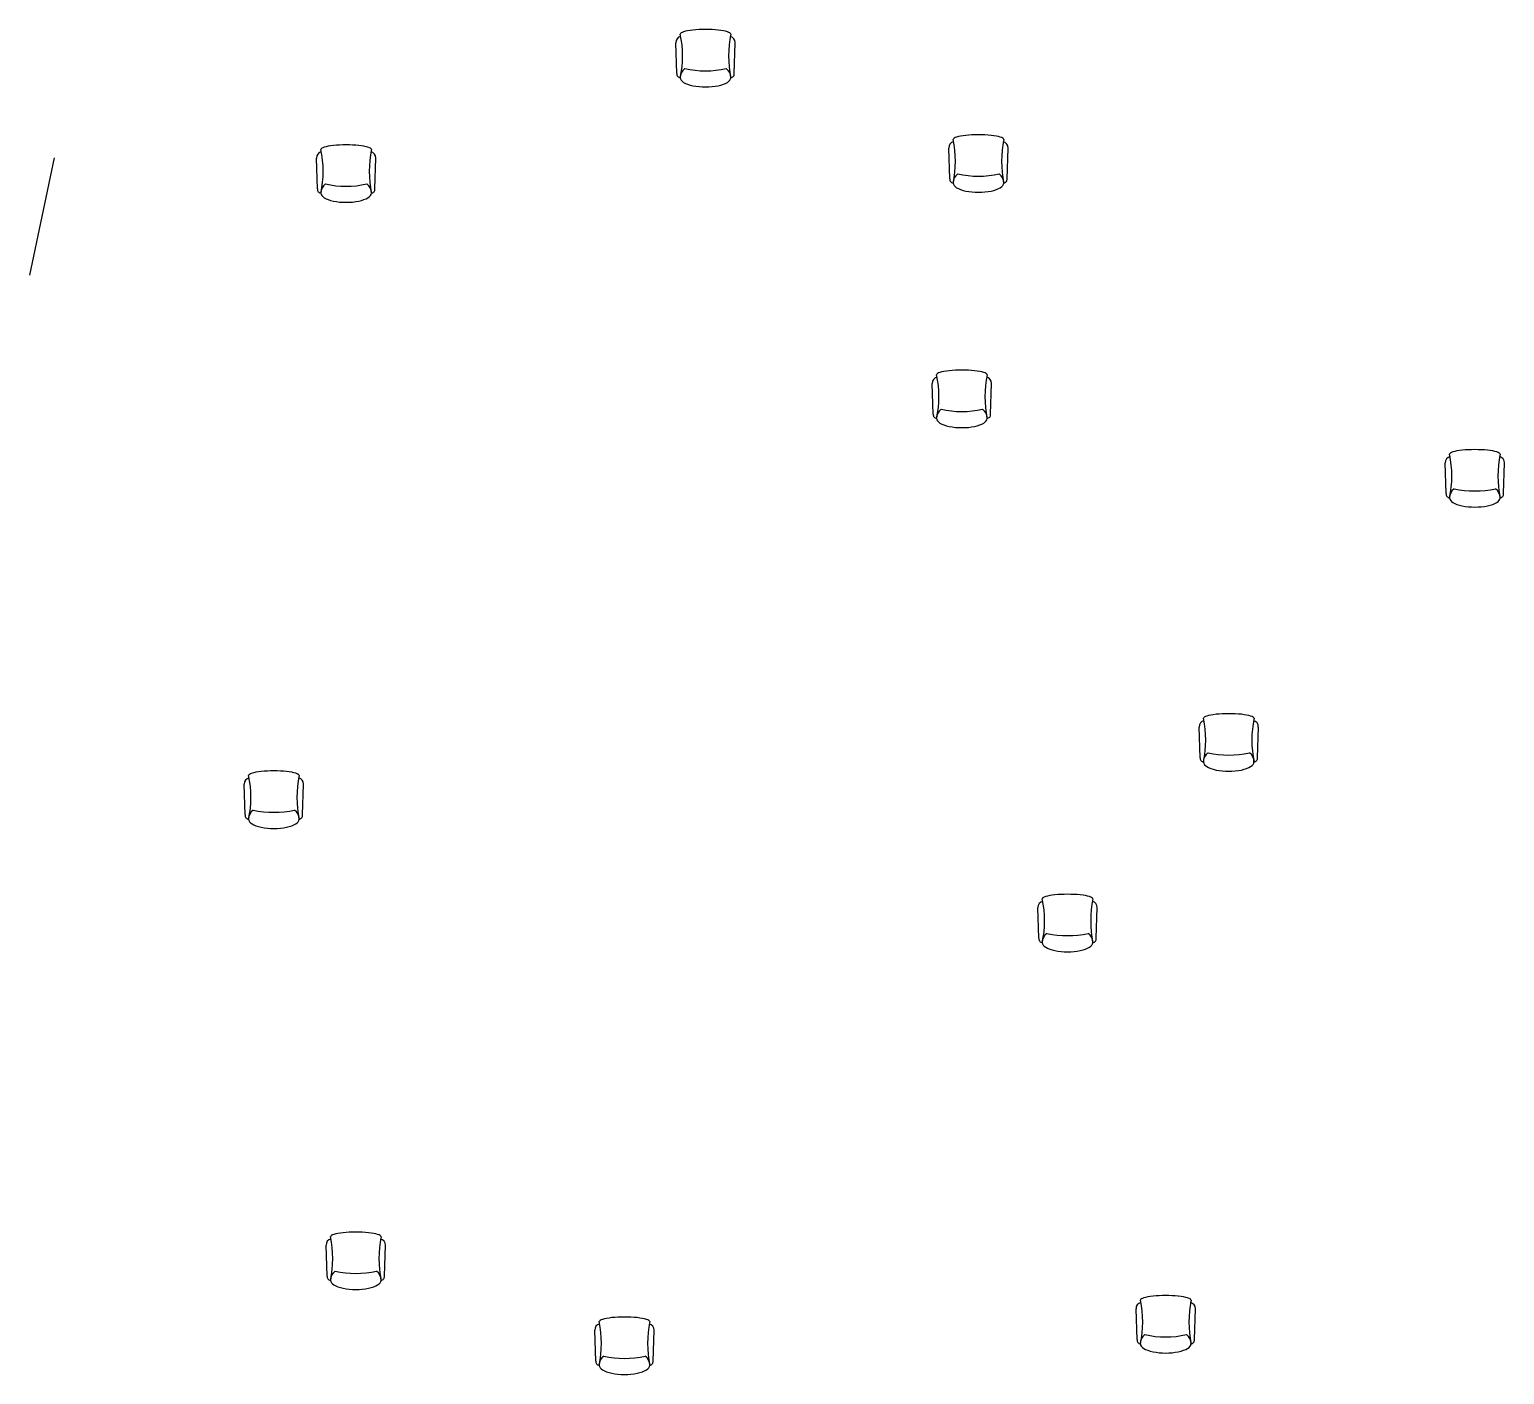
# Model space of a CAD drawing. Extents: x 406208 to 407836, y 154307 to 155792.
import ezdxf

# ---------------------------------------------------------------- set-up
doc = ezdxf.new("R2010")
doc.units = 0
doc.layers.add('Default', color=7, linetype='Continuous')
doc.layers.add('mymons', color=7, linetype='Continuous')

msp = doc.modelspace()

# ---------------------------------------------------------------- linework, layer by layer
at = {"layer": 'Default'}
msp.add_line((406235, 155650.3), (406207.9, 155520.9), dxfattribs=at)
at = {"layer": 'mymons'}
for p, q in [((406922.5, 155743.6), (406921.5, 155777.6)), ((406985.8, 155743.6), (406986.9, 155777.6)), ((407223.8, 155627.3), (407222.7, 155661.3)), ((407287.1, 155627.3), (407288.2, 155661.3)), ((406525.8, 155616.2), (406524.7, 155650.2)), ((406589.1, 155616.2), (406590.2, 155650.2)), ((407205.6, 155367.4), (407204.5, 155401.4)), ((407268.9, 155367.4), (407269.9, 155401.4)), ((407771.9, 155279.7), (407770.8, 155313.7)), ((407835.2, 155279.7), (407836.2, 155313.7)), ((407500.1, 154988.1), (407499.1, 155022)), ((407563.5, 154988.1), (407564.5, 155022)), ((406446, 154924.9), (406445, 154958.9)), ((406509.4, 154924.9), (406510.4, 154958.9)), ((407322.3, 154788.7), (407321.2, 154822.6)), ((407385.6, 154788.7), (407386.6, 154822.6)), ((406536.4, 154415.7), (406535.4, 154449.7)), ((406599.7, 154415.7), (406600.8, 154449.7)), ((407430.6, 154345.6), (407429.5, 154379.6)), ((407493.9, 154345.6), (407495, 154379.6)), ((406833, 154321.9), (406831.9, 154355.9)), ((406896.3, 154321.9), (406897.4, 154355.9))]:
    msp.add_line(p, q, dxfattribs=at)
for centre, radius, start, end in [((406928, 155778), 6.6, 100.9071, 183.5649), ((406815.8, 155763), 113.1, 347.6806, 12.3194), ((407101.2, 155763), 121.5, 168.5464, 191.4536), ((406980.3, 155778), 6.6, 356.4351, 79.0929), ((406926.7, 155743.1), 4.24, 172.7772, 263.3514), ((406938.8, 155738.9), 12.6, 126.5312, 180.3416), ((406954.2, 155850.6), 104.1, 257.3196, 282.6804), ((406970.4, 155739.3), 11.7, 357.5755, 55.556), ((406981.6, 155743.1), 4.24, 276.6486, 7.2228), ((407117, 155646.7), 113.1, 347.6806, 12.3194), ((407402.5, 155646.7), 121.5, 168.5464, 191.4536), ((406531.3, 155650.6), 6.6, 100.9071, 183.5649), ((406419, 155635.6), 113.1, 347.6806, 12.3194), ((406704.5, 155635.6), 121.5, 168.5464, 191.4536), ((406583.6, 155650.6), 6.6, 356.4351, 79.0929), ((407229.3, 155661.7), 6.6, 100.9071, 183.5649), ((407281.6, 155661.7), 6.6, 356.4351, 79.0929), ((406542.1, 155611.6), 12.6, 126.5312, 180.3416), ((406557.4, 155723.2), 104.1, 257.3196, 282.6804), ((406573.7, 155612), 11.7, 357.5755, 55.556), ((407228, 155626.8), 4.24, 172.7772, 263.3514), ((407240.1, 155622.6), 12.6, 126.5312, 180.3416), ((407255.5, 155734.3), 104.1, 257.3196, 282.6804), ((407271.7, 155623.1), 11.7, 357.5755, 55.556), ((407282.9, 155626.8), 4.24, 276.6486, 7.2228), ((406530, 155615.7), 4.24, 172.7772, 263.3514), ((406584.9, 155615.7), 4.24, 276.6486, 7.2228), ((407098.8, 155386.8), 113.1, 347.6806, 12.3194), ((407384.2, 155386.8), 121.5, 168.5464, 191.4536), ((407211.1, 155401.8), 6.6, 100.9071, 183.5649), ((407263.4, 155401.8), 6.6, 356.4351, 79.0929), ((407209.8, 155366.9), 4.24, 172.7772, 263.3514), ((407221.8, 155362.8), 12.6, 126.5312, 180.3416), ((407237.2, 155474.5), 104.1, 257.3196, 282.6804), ((407253.4, 155363.2), 11.7, 357.5755, 55.556), ((407264.7, 155366.9), 4.24, 276.6486, 7.2228), ((407777.4, 155314.1), 6.6, 100.9071, 183.5649), ((407665.1, 155299.1), 113.1, 347.6806, 12.3194), ((407950.5, 155299.1), 121.5, 168.5464, 191.4536), ((407829.6, 155314.1), 6.6, 356.4351, 79.0929), ((407776.1, 155279.2), 4.24, 172.7772, 263.3514), ((407788.1, 155275), 12.6, 126.5312, 180.3416), ((407803.5, 155386.7), 104.1, 257.3196, 282.6804), ((407819.7, 155275.4), 11.7, 357.5755, 55.556), ((407831, 155279.2), 4.24, 276.6486, 7.2228), ((407505.7, 155022.4), 6.6, 100.9071, 183.5649), ((407393.4, 155007.5), 113.1, 347.6806, 12.3194), ((407678.8, 155007.5), 121.5, 168.5464, 191.4536), ((407557.9, 155022.4), 6.6, 356.4351, 79.0929), ((407504.4, 154987.5), 4.24, 172.7772, 263.3514), ((407516.4, 154983.4), 12.6, 126.5312, 180.3416), ((407531.8, 155095.1), 104.1, 257.3196, 282.6804), ((407548, 154983.8), 11.7, 357.5755, 55.556), ((407559.3, 154987.5), 4.24, 276.6486, 7.2228), ((406451.6, 154959.3), 6.6, 100.9071, 183.5649), ((406339.3, 154944.3), 113.1, 347.6806, 12.3194), ((406624.7, 154944.3), 121.5, 168.5464, 191.4536), ((406503.8, 154959.3), 6.6, 356.4351, 79.0929), ((406450.2, 154924.4), 4.24, 172.7772, 263.3514), ((406462.3, 154920.2), 12.6, 126.5312, 180.3416), ((406477.7, 155031.9), 104.1, 257.3196, 282.6804), ((406493.9, 154920.6), 11.7, 357.5755, 55.556), ((406505.1, 154924.4), 4.24, 276.6486, 7.2228), ((407327.8, 154823), 6.6, 100.9071, 183.5649), ((407215.5, 154808.1), 113.1, 347.6806, 12.3194), ((407500.9, 154808.1), 121.5, 168.5464, 191.4536), ((407380, 154823), 6.6, 356.4351, 79.0929), ((407338.5, 154784), 12.6, 126.5312, 180.3416), ((407353.9, 154895.7), 104.1, 257.3196, 282.6804), ((407370.1, 154784.4), 11.7, 357.5755, 55.556), ((407326.5, 154788.1), 4.24, 172.7772, 263.3514), ((407381.4, 154788.1), 4.24, 276.6486, 7.2228), ((406541.9, 154450.1), 6.6, 100.9071, 183.5649), ((406429.6, 154435.1), 113.1, 347.6806, 12.3194), ((406715.1, 154435.1), 121.5, 168.5464, 191.4536), ((406594.2, 154450.1), 6.6, 356.4351, 79.0929), ((406552.7, 154411), 12.6, 126.5312, 180.3416), ((406568.1, 154522.7), 104.1, 257.3196, 282.6804), ((406584.3, 154411.5), 11.7, 357.5755, 55.556), ((406540.6, 154415.2), 4.24, 172.7772, 263.3514), ((406595.5, 154415.2), 4.24, 276.6486, 7.2228), ((407436.1, 154380), 6.6, 100.9071, 183.5649), ((407323.8, 154365), 113.1, 347.6806, 12.3194), ((407609.3, 154365), 121.5, 168.5464, 191.4536), ((407488.4, 154380), 6.6, 356.4351, 79.0929), ((406838.5, 154356.3), 6.6, 100.9071, 183.5649), ((406726.2, 154341.3), 113.1, 347.6806, 12.3194), ((407011.7, 154341.3), 121.5, 168.5464, 191.4536), ((406890.8, 154356.3), 6.6, 356.4351, 79.0929), ((407446.8, 154341), 12.6, 126.5312, 180.3416), ((407462.2, 154452.6), 104.1, 257.3196, 282.6804), ((407478.5, 154341.4), 11.7, 357.5755, 55.556), ((407434.8, 154345.1), 4.24, 172.7772, 263.3514), ((407489.7, 154345.1), 4.24, 276.6486, 7.2228), ((406837.2, 154321.4), 4.24, 172.7772, 263.3514), ((406849.3, 154317.3), 12.6, 126.5312, 180.3416), ((406864.7, 154428.9), 104.1, 257.3196, 282.6804), ((406880.9, 154317.7), 11.7, 357.5755, 55.556), ((406892.1, 154321.4), 4.24, 276.6486, 7.2228)]:
    msp.add_arc(centre, radius, start, end, dxfattribs=at)
for centre, major_axis, ratio in [((406954.2, 155787.1), (27.9, 0), 0.181818), ((406954.2, 155738.9), (-27.9, 0), 0.363636), ((407255.5, 155670.8), (27.9, 0), 0.181818), ((406557.4, 155659.7), (27.9, 0), 0.181818), ((407255.5, 155622.6), (-27.9, 0), 0.363636), ((406557.4, 155611.5), (-27.9, 0), 0.363636), ((407237.2, 155411), (27.9, 0), 0.181818), ((407237.2, 155362.7), (-27.9, 0), 0.363636), ((407803.5, 155323.2), (27.9, 0), 0.181818), ((407803.5, 155275), (-27.9, 0), 0.363636), ((407531.8, 155031.6), (27.9, 0), 0.181818), ((406477.7, 154968.4), (27.9, 0), 0.181818), ((407531.8, 154983.3), (-27.9, 0), 0.363636), ((406477.7, 154920.1), (-27.9, 0), 0.363636), ((407353.9, 154832.2), (27.9, 0), 0.181818), ((407353.9, 154783.9), (-27.9, 0), 0.363636), ((406568.1, 154459.2), (27.9, 0), 0.181818), ((406568.1, 154411), (-27.9, 0), 0.363636), ((407462.2, 154389.1), (27.9, 0), 0.181818), ((406864.7, 154365.4), (27.9, 0), 0.181818), ((407462.2, 154340.9), (-27.9, 0), 0.363636), ((406864.7, 154317.2), (-27.9, 0), 0.363636)]:
    msp.add_ellipse(centre, major_axis=major_axis, ratio=ratio, start_param=0, end_param=3.141593, dxfattribs=at)

doc.saveas('drawing.dxf')
